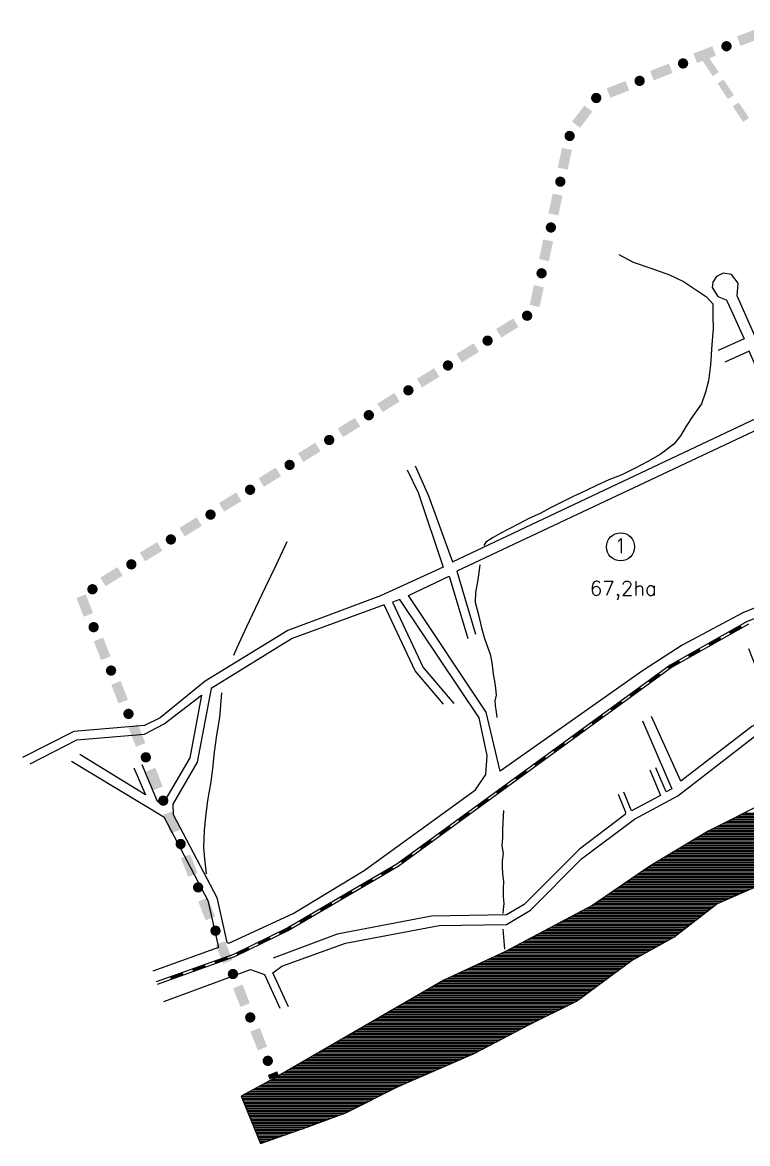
# Model space of a CAD drawing. Extents: x 673693 to 677773, y 7546493 to 7550545.
# Drawn here: x 673693 to 674572, y 7546493 to 7547852 of the extents above; entities that cross this region are included whole.
import ezdxf
from ezdxf.enums import TextEntityAlignment as Align

# ---------------------------------------------------------------- set-up
doc = ezdxf.new("R2010")
doc.units = 0
doc.header["$LTSCALE"] = 60
doc.header["$MEASUREMENT"] = 0
doc.layers.get('0').update_dxf_attribs({"linetype": 'CONTINUOUS'})
for name, color, linetype in [('HATCH', 150, 'CONTINUOUS'), ('L-FERREA', 6, 'CONTINUOUS'), ('LIMITE-BACIA', 3, 'CONTINUOUS'), ('LIMITE-PROJETO', 1, 'CONTINUOUS'), ('RIO', 4, 'CONTINUOUS'), ('RUA', 7, 'CONTINUOUS'), ('TEXTO2', 5, 'CONTINUOUS')]:
    doc.layers.add(name, color=color, linetype=linetype)
doc.styles.get("Standard").update_dxf_attribs({"font": 'ROMANSBR.shx', "height": 3})

# ---------------------------------------------------------------- blocks, each defined once
blk = doc.blocks.new('*X4')
at = {"color": 0}
for p, q in [((674564.3, 7546891.9), (674743.9, 7546891.9)), ((674568.1, 7546893.7), (674747.2, 7546893.7)), ((674538.2, 7546878.7), (674720.9, 7546878.7)), ((674541.9, 7546880.6), (674724.2, 7546880.6)), ((674545.7, 7546882.5), (674727.5, 7546882.5)), ((674549.4, 7546884.4), (674730.7, 7546884.4)), ((674553.1, 7546886.2), (674734, 7546886.2)), ((674556.9, 7546888.1), (674737.3, 7546888.1)), ((674560.6, 7546890), (674740.6, 7546890)), ((674513.9, 7546865.6), (674697.9, 7546865.6)), ((674517.1, 7546867.5), (674701.2, 7546867.5)), ((674520.2, 7546869.4), (674704.5, 7546869.4)), ((674523.3, 7546871.2), (674707.7, 7546871.2)), ((674527, 7546873.1), (674711, 7546873.1)), ((674530.7, 7546875), (674714.3, 7546875)), ((674534.5, 7546876.9), (674717.6, 7546876.9)), ((674488.8, 7546850.6), (674670.6, 7546850.6)), ((674492, 7546852.5), (674674.1, 7546852.5)), ((674495.1, 7546854.4), (674677.5, 7546854.4)), ((674498.3, 7546856.2), (674680.9, 7546856.2)), ((674501.4, 7546858.1), (674684.3, 7546858.1)), ((674504.5, 7546860), (674687.7, 7546860)), ((674507.7, 7546861.9), (674691.2, 7546861.9)), ((674510.8, 7546863.7), (674694.6, 7546863.7)), ((674466.9, 7546837.5), (674646.7, 7546837.5)), ((674470, 7546839.4), (674650.1, 7546839.4)), ((674473.2, 7546841.2), (674653.5, 7546841.2)), ((674476.3, 7546843.1), (674656.9, 7546843.1)), ((674479.4, 7546845), (674660.4, 7546845)), ((674482.6, 7546846.9), (674663.8, 7546846.9)), ((674485.7, 7546848.7), (674667.2, 7546848.7)), ((674446, 7546824.4), (674622.7, 7546824.4)), ((674448.7, 7546826.2), (674626.2, 7546826.2)), ((674451.5, 7546828.1), (674629.6, 7546828.1)), ((674454.3, 7546830), (674633, 7546830)), ((674457.5, 7546831.9), (674636.4, 7546831.9)), ((674460.6, 7546833.7), (674639.8, 7546833.7)), ((674463.8, 7546835.6), (674643.3, 7546835.6)), ((674426.9, 7546811.2), (674597, 7546811.2)), ((674429.6, 7546813.1), (674601.2, 7546813.1)), ((674432.3, 7546815), (674605.5, 7546815)), ((674435.1, 7546816.9), (674609, 7546816.9)), ((674437.8, 7546818.7), (674612.5, 7546818.7)), ((674440.5, 7546820.6), (674615.9, 7546820.6)), ((674443.3, 7546822.5), (674619.3, 7546822.5)), ((674405, 7546796.2), (674562.9, 7546796.2)), ((674407.8, 7546798.1), (674567.1, 7546798.1)), ((674410.5, 7546800), (674571.4, 7546800)), ((674413.2, 7546801.9), (674575.6, 7546801.9)), ((674416, 7546803.7), (674579.9, 7546803.7)), ((674418.7, 7546805.6), (674584.2, 7546805.6)), ((674421.4, 7546807.5), (674588.4, 7546807.5)), ((674424.2, 7546809.4), (674592.7, 7546809.4)), ((674385.9, 7546783.1), (674533.5, 7546783.1)), ((674388.7, 7546785), (674537.3, 7546785)), ((674391.4, 7546786.9), (674541.5, 7546786.9)), ((674394.1, 7546788.7), (674545.8, 7546788.7)), ((674396.8, 7546790.6), (674550.1, 7546790.6)), ((674399.6, 7546792.5), (674554.3, 7546792.5)), ((674402.3, 7546794.4), (674558.6, 7546794.4)), ((674361.7, 7546770), (674516.6, 7546770)), ((674365.2, 7546771.9), (674519, 7546771.9)), ((674368.8, 7546773.7), (674521.4, 7546773.7)), ((674372.3, 7546775.6), (674523.9, 7546775.6)), ((674375.9, 7546777.5), (674526.3, 7546777.5)), ((674379.4, 7546779.4), (674528.7, 7546779.4)), ((674382.9, 7546781.2), (674531.1, 7546781.2)), ((674336.9, 7546756.9), (674499.7, 7546756.9)), ((674340.5, 7546758.7), (674502.1, 7546758.7)), ((674344, 7546760.6), (674504.6, 7546760.6)), ((674347.5, 7546762.5), (674507, 7546762.5)), ((674351.1, 7546764.4), (674509.4, 7546764.4)), ((674354.6, 7546766.2), (674511.8, 7546766.2)), ((674358.2, 7546768.1), (674514.2, 7546768.1)), ((674308.6, 7546741.9), (674479.7, 7546741.9)), ((674312.2, 7546743.7), (674482.8, 7546743.7)), ((674315.7, 7546745.6), (674485.3, 7546745.6)), ((674319.2, 7546747.5), (674487.7, 7546747.5)), ((674322.8, 7546749.4), (674490.1, 7546749.4)), ((674326.3, 7546751.2), (674492.5, 7546751.2)), ((674329.9, 7546753.1), (674494.9, 7546753.1)), ((674333.4, 7546755), (674497.3, 7546755)), ((674283.8, 7546728.7), (674456, 7546728.7)), ((674287.4, 7546730.6), (674459.4, 7546730.6)), ((674290.9, 7546732.5), (674462.8, 7546732.5)), ((674294.5, 7546734.4), (674466.2, 7546734.4)), ((674298, 7546736.2), (674469.5, 7546736.2)), ((674301.5, 7546738.1), (674472.9, 7546738.1)), ((674305.1, 7546740), (674476.3, 7546740)), ((674256.4, 7546715.6), (674432.4, 7546715.6)), ((674260.5, 7546717.5), (674435.8, 7546717.5)), ((674264.5, 7546719.4), (674439.1, 7546719.4)), ((674268.6, 7546721.2), (674442.5, 7546721.2)), ((674272.6, 7546723.1), (674445.9, 7546723.1)), ((674276.7, 7546725), (674449.3, 7546725)), ((674280.3, 7546726.9), (674452.6, 7546726.9)), ((674228.1, 7546702.5), (674414.2, 7546702.5)), ((674232.2, 7546704.4), (674416.7, 7546704.4)), ((674236.2, 7546706.2), (674419.2, 7546706.2)), ((674240.3, 7546708.1), (674421.8, 7546708.1)), ((674244.3, 7546710), (674424.3, 7546710)), ((674248.3, 7546711.9), (674426.8, 7546711.9)), ((674252.4, 7546713.7), (674429.4, 7546713.7)), ((674200.6, 7546689.4), (674396.4, 7546689.4)), ((674203.9, 7546691.2), (674398.9, 7546691.2)), ((674207.9, 7546693.1), (674401.5, 7546693.1)), ((674211.9, 7546695), (674404, 7546695)), ((674216, 7546696.9), (674406.5, 7546696.9)), ((674220, 7546698.7), (674409.1, 7546698.7)), ((674224.1, 7546700.6), (674411.6, 7546700.6)), ((674174.7, 7546674.4), (674376.1, 7546674.4)), ((674178, 7546676.2), (674378.6, 7546676.2)), ((674181.2, 7546678.1), (674381.2, 7546678.1)), ((674184.4, 7546680), (674383.7, 7546680)), ((674187.7, 7546681.9), (674386.2, 7546681.9)), ((674190.9, 7546683.7), (674388.8, 7546683.7)), ((674194.1, 7546685.6), (674391.3, 7546685.6)), ((674197.4, 7546687.5), (674393.8, 7546687.5)), ((674152.1, 7546661.2), (674355.4, 7546661.2)), ((674155.3, 7546663.1), (674359.2, 7546663.1)), ((674158.5, 7546665), (674362.9, 7546665)), ((674161.8, 7546666.9), (674365.9, 7546666.9)), ((674165, 7546668.7), (674368.5, 7546668.7)), ((674168.2, 7546670.6), (674371, 7546670.6)), ((674171.5, 7546672.5), (674373.5, 7546672.5)), ((674129.4, 7546648.1), (674329.1, 7546648.1)), ((674132.7, 7546650), (674332.9, 7546650)), ((674135.9, 7546651.9), (674336.6, 7546651.9)), ((674139.1, 7546653.7), (674340.4, 7546653.7)), ((674142.4, 7546655.6), (674344.1, 7546655.6)), ((674145.6, 7546657.5), (674347.9, 7546657.5)), ((674148.8, 7546659.4), (674351.7, 7546659.4)), ((674106.8, 7546635), (674303, 7546635)), ((674110, 7546636.9), (674306.6, 7546636.9)), ((674113.3, 7546638.7), (674310.4, 7546638.7)), ((674116.5, 7546640.6), (674314.1, 7546640.6)), ((674119.7, 7546642.5), (674317.9, 7546642.5)), ((674123, 7546644.4), (674321.6, 7546644.4)), ((674126.2, 7546646.2), (674325.4, 7546646.2)), ((674080.9, 7546620), (674274.3, 7546620)), ((674084.2, 7546621.9), (674277.9, 7546621.9)), ((674087.4, 7546623.7), (674281.5, 7546623.7)), ((674090.6, 7546625.6), (674285.1, 7546625.6)), ((674093.9, 7546627.5), (674288.6, 7546627.5)), ((674097.1, 7546629.4), (674292.2, 7546629.4)), ((674100.3, 7546631.2), (674295.8, 7546631.2)), ((674103.6, 7546633.1), (674299.4, 7546633.1)), ((674058.3, 7546606.9), (674249.1, 7546606.9)), ((674061.5, 7546608.7), (674252.7, 7546608.7)), ((674064.8, 7546610.6), (674256.3, 7546610.6)), ((674068, 7546612.5), (674259.9, 7546612.5)), ((674071.2, 7546614.4), (674263.5, 7546614.4)), ((674074.5, 7546616.2), (674267.1, 7546616.2)), ((674077.7, 7546618.1), (674270.7, 7546618.1)), ((674035.7, 7546593.7), (674220.7, 7546593.7)), ((674038.9, 7546595.6), (674225, 7546595.6)), ((674042.1, 7546597.5), (674229.3, 7546597.5)), ((674045.4, 7546599.4), (674233.6, 7546599.4)), ((674048.6, 7546601.2), (674237.9, 7546601.2)), ((674051.8, 7546603.1), (674241.9, 7546603.1)), ((674055.1, 7546605), (674245.5, 7546605)), ((674013, 7546580.6), (674190.7, 7546580.6)), ((674016.3, 7546582.5), (674195, 7546582.5)), ((674019.5, 7546584.4), (674199.3, 7546584.4)), ((674022.7, 7546586.2), (674203.5, 7546586.2)), ((674026, 7546588.1), (674207.8, 7546588.1)), ((674029.2, 7546590), (674212.1, 7546590)), ((674032.4, 7546591.9), (674216.4, 7546591.9)), ((673986.3, 7546565.6), (674156.4, 7546565.6)), ((673989.8, 7546567.5), (674160.7, 7546567.5)), ((673993.2, 7546569.4), (674164.9, 7546569.4)), ((673996.7, 7546571.2), (674169.2, 7546571.2)), ((674000.1, 7546573.1), (674173.5, 7546573.1)), ((674003.3, 7546575), (674177.8, 7546575)), ((674006.6, 7546576.9), (674182.1, 7546576.9)), ((674009.8, 7546578.7), (674186.4, 7546578.7)), ((673961.9, 7546552.5), (674129.1, 7546552.5)), ((673965.4, 7546554.4), (674132.9, 7546554.4)), ((673968.9, 7546556.2), (674136.6, 7546556.2)), ((673972.4, 7546558.1), (674140.4, 7546558.1)), ((673975.8, 7546560), (674144.1, 7546560)), ((673979.3, 7546561.9), (674147.9, 7546561.9)), ((673982.8, 7546563.7), (674152.1, 7546563.7)), ((673958.5, 7546550.6), (674125.4, 7546550.6)), ((673959.3, 7546548.7), (674121.6, 7546548.7)), ((673960, 7546546.9), (674117.9, 7546546.9)), ((673960.8, 7546545), (674114.1, 7546545)), ((673961.5, 7546543.1), (674110.4, 7546543.1)), ((673962.3, 7546541.2), (674106.6, 7546541.2)), ((673963, 7546539.4), (674102.8, 7546539.4)), ((673963.8, 7546537.5), (674099.1, 7546537.5)), ((673964.5, 7546535.6), (674095.3, 7546535.6)), ((673965.3, 7546533.7), (674091.6, 7546533.7)), ((673966.1, 7546531.9), (674087.8, 7546531.9)), ((673966.8, 7546530), (674083.7, 7546530)), ((673967.6, 7546528.1), (674078.7, 7546528.1)), ((673968.3, 7546526.2), (674073.7, 7546526.2)), ((673969.1, 7546524.4), (674068.7, 7546524.4)), ((673969.8, 7546522.5), (674063.7, 7546522.5)), ((673970.6, 7546520.6), (674058.7, 7546520.6)), ((673971.3, 7546518.7), (674053.7, 7546518.7)), ((673972.1, 7546516.9), (674048.7, 7546516.9)), ((673972.8, 7546515), (674043.7, 7546515)), ((673973.6, 7546513.1), (674038.7, 7546513.1)), ((673974.3, 7546511.2), (674033.3, 7546511.2)), ((673975.1, 7546509.4), (674027.9, 7546509.4)), ((673975.8, 7546507.5), (674022.6, 7546507.5)), ((673976.6, 7546505.6), (674017.2, 7546505.6)), ((673977.3, 7546503.7), (674011.9, 7546503.7)), ((673978.1, 7546501.9), (674006.5, 7546501.9)), ((673978.8, 7546500), (674001.1, 7546500)), ((673979.6, 7546498.1), (673995.8, 7546498.1)), ((673980.3, 7546496.2), (673990.4, 7546496.2)), ((673981.1, 7546494.4), (673985, 7546494.4))]:
    blk.add_line(p, q, dxfattribs=at)
blk = doc.blocks.new('ERASE')
at = {"layer": 'L-FERREA'}
blk.add_solid([(-0.1, 0.02), (-0.1, -0.02), (0.1, 0.02), (0.1, -0.02)], dxfattribs=at)
blk = doc.blocks.new('R3')
at = {"layer": 'LIMITE-PROJETO', "const_width": 6.23}
blk.add_lwpolyline([(-25.1, 0.3, 1), (-31.3, 0.3, 1)], format="xyb", close=True, dxfattribs=at)
at = {"layer": 'LIMITE-PROJETO'}
blk.add_solid([(12.3, 6.1), (12.2, -6.1), (-12.1, 6.3), (-12.2, -5.9)], dxfattribs=at)
blk = doc.blocks.new('G3')
at = {"layer": 'LIMITE-BACIA'}
blk.add_solid([(-11.3, -4.4), (-11.4, 4.2), (11.3, -4.3), (11.3, 4.3)], dxfattribs=at)

msp = doc.modelspace()

# ---------------------------------------------------------------- linework, layer by layer
at = {"layer": 'L-FERREA'}
for points in [[(674622.9, 7547146.4), (674571.3, 7547125.7), (674477.8, 7547072.9), (674269.8, 7546921.4), (674146.7, 7546831.7), (674014.9, 7546754.7), (673949, 7546722.4), (673855.4, 7546689)], [(674572.7, 7547122.7), (674479.5, 7547070.1), (674271.8, 7546918.8), (674148.5, 7546829), (674016.4, 7546751.8), (673950.2, 7546719.4), (673856.5, 7546685.9)]]:
    msp.add_lwpolyline(points, dxfattribs=at)
at = {"layer": 'LIMITE-PROJETO', "const_width": 6.23}
for points in [[(673779.4, 7547161.9, 1), (673777.1, 7547167.7, 1)], [(673991.7, 7546590.5, 1), (673989.4, 7546596.3, 1)]]:
    msp.add_lwpolyline(points, format="xyb", close=True, dxfattribs=at)
at = {"layer": 'LIMITE-PROJETO'}
for points in [[(673779, 7547136), (673767.7, 7547131.5), (673770.1, 7547158.7), (673758.8, 7547154.2)], [(674004.1, 7546575.3), (673992.7, 7546570.8), (674002, 7546580.8), (673990.7, 7546576.3)]]:
    msp.add_solid(points, dxfattribs=at)
at = {"layer": 'RIO'}
for points in [[(674415.6, 7547570.3), (674433, 7547561.1), (674454.4, 7547553.8), (674477.1, 7547545.7), (674494.2, 7547537.8), (674509.8, 7547527.1), (674521.9, 7547519.1), (674529.5, 7547510.7), (674529.7, 7547495.5), (674530.1, 7547480.5), (674528.3, 7547461.3), (674526.7, 7547436.7), (674524.4, 7547417.4), (674520.8, 7547403.5), (674515.9, 7547389.6), (674505.7, 7547375.2), (674497.1, 7547362.3), (674490.3, 7547350.7), (674482.5, 7547340.5), (674465.6, 7547328.1)], [(674465.6, 7547328.1), (674450.7, 7547319.5), (674435.5, 7547311.4), (674419.2, 7547303.6), (674403.5, 7547297.3), (674389.5, 7547291), (674376.1, 7547284.4), (674360.2, 7547277.2), (674346.7, 7547270.2), (674332.9, 7547263.3), (674320.3, 7547256.8), (674306.7, 7547250.5), (674294.5, 7547244.2), (674282.9, 7547238.1), (674272.1, 7547232.4), (674263.4, 7547227.4), (674254.7, 7547222), (674252.1, 7547217.8)], [(674013.8, 7547222.3), (674000.3, 7547193.7), (673987.4, 7547167), (673975.8, 7547142.3), (673964.9, 7547119.1), (673953, 7547093.7), (673949, 7547084.7)], [(674247.3, 7547194.6), (674244.8, 7547176.4), (674242.1, 7547161), (674241.9, 7547149.1), (674245.6, 7547134), (674249.2, 7547117.9), (674253.2, 7547105.2), (674256.6, 7547094.9), (674259.8, 7547086.1), (674261.5, 7547078.2), (674262.9, 7547069.8), (674263.5, 7547062), (674265.2, 7547053.4), (674266.2, 7547045.1), (674267, 7547036.3), (674265.6, 7547029.7), (674265.9, 7547024.1), (674267.1, 7547015.8), (674268, 7547009.3)], [(673934.6, 7547039.3), (673932, 7547009.6), (673928.5, 7546987.9), (673925.7, 7546967.4), (673923.7, 7546947.7), (673921.6, 7546931.6), (673917.4, 7546908.7), (673915.1, 7546888.9), (673913.6, 7546872.4), (673912.7, 7546852.1), (673913.8, 7546838.2), (673916, 7546820.1)], [(674596.3, 7546907.9), (674523.7, 7546871.5), (674453.1, 7546829.3), (674384.1, 7546781.9), (674277.6, 7546725.4), (674203.7, 7546691.2), (673998.7, 7546572.3), (673958.5, 7546550.7), (673981.6, 7546493.2), (674039.1, 7546513.3), (674085.2, 7546530.5), (674148.5, 7546562.2), (674240.6, 7546602.4), (674306.8, 7546637), (674364.4, 7546665.7), (674430.6, 7546714.6), (674482.4, 7546743.4), (674534.2, 7546783.6), (674606.1, 7546815.3)], [(674276, 7546896.9), (674275.1, 7546882.6), (674275, 7546872.5), (674274.9, 7546864), (674274.2, 7546853.8), (674275.8, 7546844.8), (674274.6, 7546835.9), (674274.6, 7546828.3), (674275, 7546820), (674276.1, 7546810.6), (674275.6, 7546802), (674275.8, 7546792), (674276.4, 7546784.1), (674275.6, 7546776.8), (674275.4, 7546771.8)], [(674275.2, 7546752.8), (674277.4, 7546728.8)]]:
    msp.add_lwpolyline(points, dxfattribs=at)
at = {"layer": 'RUA'}
for points in [[(674649.2, 7547526.5), (674684.5, 7547497.7), (674709.9, 7547432.3), (674617.4, 7547388), (674559, 7547520.4), (674560.4, 7547535.8), (674552, 7547546.2), (674542, 7547547.8), (674533.9, 7547543.9), (674529.7, 7547536.9), (674528.9, 7547530.5), (674535.5, 7547519.5), (674545.5, 7547515.6), (674547.2, 7547512.8), (674567.4, 7547468.1), (674536.1, 7547454.2)], [(674168.9, 7547314.2), (674185.3, 7547278), (674214.2, 7547198.2), (674604.7, 7547382.8), (674573.7, 7547453.3), (674544.2, 7547440.1)], [(674661.4, 7547198.5), (674647.6, 7547227.8), (674634.3, 7547275.9), (674592.7, 7547362.4), (674219.6, 7547186.6), (674242, 7547110.5)], [(674954.2, 7547319.7), (674776.1, 7547220.5), (674565.8, 7547136.2), (674492.5, 7547097), (674444.4, 7547065.9), (674272, 7546944.4), (674255, 7547015.7), (674161, 7547157.1), (674210.1, 7547180.5), (674232.9, 7547105.3)], [(674159.5, 7547309.7), (674172.5, 7547282.2), (674202.9, 7547191.5), (674127.2, 7547156.8), (674014.9, 7547114.7), (673914.6, 7547053.6), (673860.1, 7547009.2), (673841.4, 7546999.8), (673755.8, 7546992.3), (673693.5, 7546960.9)], [(674203.4, 7547025.4), (674168.9, 7547066.1), (674131.4, 7547146.1), (674020.3, 7547105.2), (673922, 7547044.5), (673905.1, 7546955.3), (673875.4, 7546904.5), (673875.9, 7546891.9), (673928.8, 7546791.3), (673941.1, 7546736.9), (673943.6, 7546736), (674021.5, 7546771.8), (674107.2, 7546823.9), (674242.1, 7546921.6), (674254.5, 7546940.2), (674256.4, 7546963.3), (674246.4, 7547009.1), (674150.5, 7547152.5), (674141.8, 7547149.1), (674178.8, 7547069.9), (674215.8, 7547026.4)], [(674572.7, 7547092.9), (674603.8, 7547013.8), (674576.7, 7546998.7), (674490.7, 7546932.4), (674455.2, 7547010.8)], [(673702.8, 7546953.3), (673759.2, 7546982.2), (673841.1, 7546989.2), (673865.1, 7547001.9), (673910.2, 7547036.5), (673896, 7546960.4), (673862.9, 7546904), (673856.9, 7546907.7), (673838.3, 7546952.1)], [(674444.2, 7547005.2), (674479.9, 7546922.8), (674472.9, 7546919.5), (674460.4, 7546948.5)], [(674015.6, 7546659), (673996.8, 7546700.2), (674007.5, 7546708.1), (674084.6, 7546736), (674198.3, 7546757.5), (674279.8, 7546758.8), (674308.7, 7546776), (674370.6, 7546838.2), (674434.5, 7546886.4), (674487.1, 7546914.6), (674587.1, 7546991.9)], [(673828.2, 7546948.6), (673842.4, 7546915.7), (673762.8, 7546964.6)], [(673752.9, 7546956.6), (673864.7, 7546889.1), (673918, 7546787.7), (673930.8, 7546730.9), (673851.4, 7546702)], [(674453.4, 7546946), (674466, 7546915.1), (674431.2, 7546896.4), (674421.9, 7546919)], [(674414.7, 7546916.6), (674423.6, 7546894.8), (674423.3, 7546891.8), (674367.9, 7546850), (674301, 7546782.7), (674279.6, 7546770.3), (674188.7, 7546768.9), (674074.5, 7546747), (673997.2, 7546717.9)], [(673864.5, 7546665.5), (673969.6, 7546704), (673986.4, 7546698), (674005, 7546657.2)]]:
    msp.add_lwpolyline(points, dxfattribs=at)
at = {"layer": 'TEXTO2'}
msp.add_circle((674417.8, 7547216.2), 17, dxfattribs=at)

# ---------------------------------------------------------------- block references
at = {"layer": 'HATCH'}
msp.add_blockref('*X4', (0, 0), dxfattribs=at)
at = {"layer": 'L-FERREA', "xscale": 81.5445660608125, "yscale": 81.5445660608125, "zscale": 81.5445660608125}
for p, rotation in [((674556.8, 7547115.6), 209.454270385156), ((674531.9, 7547101.6), 209.454270385156), ((674507.1, 7547087.6), 209.454270385156), ((674482.2, 7547073.5), 209.454270385156), ((674458.9, 7547057.1), 216.0666351707719), ((674435.8, 7547040.3), 216.0666351707719), ((674412.8, 7547023.5), 216.0666351707719), ((674389.7, 7547006.7), 216.0666351707719), ((674366.6, 7546989.9), 216.0666351707719), ((674343.5, 7546973.1), 216.0666351707719), ((674320.5, 7546956.3), 216.0666351707719), ((674297.4, 7546939.5), 216.0666351707719), ((674274.3, 7546922.7), 216.0666351707719), ((674251.3, 7546905.9), 216.0715593445229), ((674228.2, 7546889.1), 216.0715593445229), ((674205.1, 7546872.3), 216.0715593445229), ((674182.1, 7546855.5), 216.0715593445229), ((674159, 7546838.7), 216.0715593445229), ((674135.1, 7546823.1), 210.2991859744349), ((674110.5, 7546808.7), 210.2991859744349), ((674085.8, 7546794.3), 210.2991859744349), ((674061.2, 7546779.9), 210.2991859744349), ((674036.6, 7546765.5), 210.2991859744349), ((674011.8, 7546751.4), 206.0871451968892), ((673986.1, 7546738.8), 206.0871451968892), ((673960.5, 7546726.3), 206.0871451968892), ((673934.2, 7546715.4), 199.6664110813804), ((673907.3, 7546705.8), 199.6664110813804), ((673880.4, 7546696.2), 199.6664110813804)]:
    msp.add_blockref('ERASE', p, dxfattribs=dict(at, rotation=rotation))
at = {"layer": 'LIMITE-PROJETO', "xscale": 1.0000005, "yscale": 1.0000005, "zscale": 1.0000005}
for name, p, rotation in [('R3', (674572.4, 7547833.4), 201.3426345907962), ('R3', (674519.7, 7547812.8), 201.3426345907962), ('R3', (674467.2, 7547791.7), 201.905388287845), ('G3', (674526.8, 7547798.4), 303.5335836959279), ('R3', (674414.6, 7547770.6), 201.905388287845), ('G3', (674545.2, 7547770.6), 303.5335836959279), ('R3', (674371.3, 7547737.6), 233.4673749824086), ('G3', (674563.6, 7547742.9), 303.5335836959279), ('R3', (674350.2, 7547686.5), 258.4519828690194), ('R3', (674338.9, 7547631.1), 258.4519828690194), ('R3', (674327.5, 7547575.6), 258.4519828690194), ('R3', (674316.2, 7547520.1), 258.4519828690194), ('R3', (674280.6, 7547481.5), 212.148763143843), ('R3', (674232.7, 7547451.3), 212.148763143843), ('R3', (674184.7, 7547421.2), 212.148763143843), ('R3', (674136.8, 7547391.1), 212.148763143843), ('R3', (674088.9, 7547361), 212.148763143843), ('R3', (674040.9, 7547330.9), 212.148763143843), ('R3', (673993, 7547300.7), 212.148763143843), ('R3', (673945.1, 7547270.6), 212.148763143843), ('R3', (673897.2, 7547240.5), 212.148763143843), ('R3', (673849.2, 7547210.4), 212.148763143843), ('R3', (673801.3, 7547180.2), 212.148763143843), ('R3', (673789.9, 7547092.6), 291.8665361441869), ('R3', (673811, 7547040), 291.8665361441869), ('R3', (673832.1, 7546987.5), 291.8665361441869), ('R3', (673853.1, 7546934.9), 291.8665361441869), ('R3', (673874.2, 7546882.4), 291.8665361441869), ('R3', (673895.3, 7546829.9), 291.8665361441869), ('R3', (673916.4, 7546777.3), 291.8665361441869), ('R3', (673937.5, 7546724.8), 291.8665361441869), ('R3', (673958.6, 7546672.3), 291.8665361441869), ('R3', (673979.6, 7546619.7), 291.8665361441869)]:
    msp.add_blockref(name, p, dxfattribs=dict(at, rotation=rotation))

# ---------------------------------------------------------------- texts
at = {"layer": 'TEXTO2'}
msp.add_text('1', height=17.5, dxfattribs=at).set_placement((674417.7, 7547208.7), align=Align.CENTER)
msp.add_text('67,2ha', height=17.5, dxfattribs=at).set_placement((674380.6, 7547157.3))

doc.saveas('drawing.dxf')
